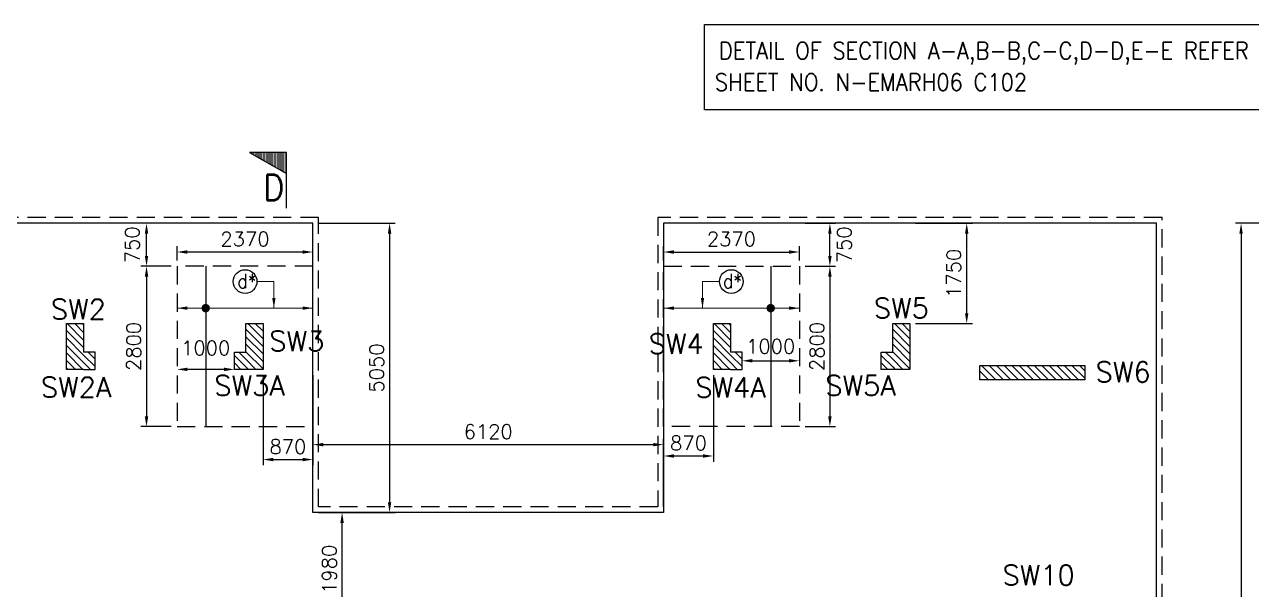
# Model space of a CAD drawing. Extents: x 493682 to 1244665, y -124941 to -2846.
# Drawn here: x 591254 to 612666, y -12705 to -2846 of the extents above; entities that cross this region are included whole.
import ezdxf
from ezdxf.lldxf.tags import DXFTag

# ---------------------------------------------------------------- set-up
doc = ezdxf.new("R2010")
doc.units = 0
doc.header["$MEASUREMENT"] = 0
doc.header["$PDMODE"] = 34
doc.header["$PDSIZE"] = 50
doc.linetypes.add('HIDDEN', pattern=[9.525, 6.35, -3.175])
for name, color, linetype in [('001 TOP VERTICAL STEEL', 183, 'Continuous'), ('001 Y.DIR', 92, 'Continuous'), ('04 FOOTING', 2, 'Continuous'), ('04 NORMAL TEXT', 2, 'Continuous'), ('16 SECT-MKD', 1, 'Continuous'), ('16 SECT-NO', 1, 'Continuous'), ('18 COL. TEXT', 1, 'Continuous'), ('19 COLUMN', 1, 'Continuous'), ('21GRID CIRCLE', 5, 'Continuous'), ('22222', 63, 'Continuous'), ('25 hatch', 8, 'Continuous'), ('26 HT (PCC)', 8, 'Continuous'), ('FRAME', 6, 'Continuous'), ('RENF', 2, 'Continuous'), ('SLAB NOS', 3, 'Continuous')]:
    doc.layers.add(name, color=color, linetype=linetype)
doc.styles.add('ROMAND', font='simplex.shx', dxfattribs={"width": 0.85})
doc.styles.add('ROMANS', font='simplex.shx')
tags = doc.linetypes.add('HIDDEN2', pattern=[0.1875, 0.125, -0.0625]).pattern_tags.tags
tags[6:7] = [DXFTag(74, 4), DXFTag(75, 0), DXFTag(340, '0'), DXFTag(46, 1.0), DXFTag(50, 0.0), DXFTag(44, 0.0), DXFTag(45, 0.0)]
tags[4:5] = [DXFTag(74, 4), DXFTag(75, 0), DXFTag(340, '0'), DXFTag(46, 1.0), DXFTag(50, 0.0), DXFTag(44, 0.0), DXFTag(45, 0.0)]
doc.dimstyles.new('SDU-II', dxfattribs={"dimscale": 100, "dimtxt": 2.5, "dimasz": 1.8, "dimexe": 1, "dimexo": 1, "dimgap": 1, "dimtad": 1, "dimdec": 0, "dimzin": 0, "dimdsep": 46, "dimtxsty": 'ROMANS', "dimcen": 0.09, "dimclrd": 5, "dimclre": 5, "dimclrt": 4, "dimadec": 0, "dimazin": 0, "dimtfac": 1, "dimtdec": 0, "dimtmove": 1, "dimatfit": 3, "dimfxl": 1, "dimtolj": 1, "dimtzin": 0, "dimlwd": 9, "dimlwe": 0, "dimarcsym": 1})
doc.dimstyles.get("Standard").update_dxf_attribs({"dimscale": 100, "dimtxt": 2.5, "dimasz": 1.8, "dimexe": 1, "dimexo": 1, "dimgap": 1, "dimtad": 1, "dimdec": 0, "dimzin": 0, "dimdsep": 46, "dimtxsty": 'ROMANS', "dimcen": 0, "dimclrd": 5, "dimclre": 5, "dimclrt": 4, "dimadec": 0, "dimazin": 0, "dimtfac": 1, "dimtdec": 4, "dimtofl": 0, "dimtmove": 2, "dimatfit": 3, "dimfxl": 1, "dimtolj": 1, "dimtzin": 0, "dimlwe": -1, "dimarcsym": 0})
pattern_1 = [(315, (-18882.915, -74416.34), (65.63609, 65.63609), [])]

# ---------------------------------------------------------------- blocks, each defined once
blk = doc.blocks.new('*D15')
at = {"color": 5, "linetype": 'Continuous', "transparency": 16777216}
for p, q in [((596896, -11364), (596696, -11364)), ((596896, -13344), (596696, -13344))]:
    blk.add_line(p, q, dxfattribs=at)
at = {"color": 5, "linetype": 'Continuous', "lineweight": -2, "transparency": 16777216}
blk.add_line((596796, -13164), (596796, -11544), dxfattribs=at)
at = {"color": 5, "transparency": 16777216}
for points in [[(596826, -11544), (596766, -11544), (596796, -11364)], [(596766, -13164), (596826, -13164), (596796, -13344)]]:
    blk.add_solid(points, dxfattribs=at)
at = {"layer": 'DEFPOINTS', "color": 0, "transparency": 16777216}
for p in [(596796, -11364), (596996, -11364), (596996, -13344)]:
    blk.add_point(p, dxfattribs=at)
at = {"color": 4, "transparency": 16777216, "insert": (596571, -12354), "char_height": 250, "attachment_point": 5, "rotation": 90, "style": 'ROMANS'}
blk.add_mtext('\\A1;1980', dxfattribs=at)
blk = doc.blocks.new('zw$DB44')
at = {"layer": '25 hatch', "linetype": 'Continuous', "ltscale": 5}
h = blk.add_hatch(dxfattribs=at)
h.set_pattern_fill('ANSI31', color=256, scale=29.235733, angle=270, style=0)
h.set_pattern_definition(pattern_1)
h.paths.add_polyline_path([(-150, 0), (150, 0), (150, -800), (-150, -800)])
h = blk.add_hatch(dxfattribs=at)
h.set_pattern_fill('ANSI31', color=256, scale=29.235733, angle=270, style=0)
h.set_pattern_definition(pattern_1)
h.paths.add_polyline_path([(14270, 0), (14570, 0), (14570, -800), (14270, -800)])
h = blk.add_hatch(dxfattribs=at)
h.set_pattern_fill('ANSI31', color=256, scale=29.235733, angle=270, style=0)
h.set_pattern_definition(pattern_1)
h.paths.add_polyline_path([(2980, 0), (3280, 0), (3280, -800), (2980, -800)])
h = blk.add_hatch(dxfattribs=at)
h.set_pattern_fill('ANSI31', color=256, scale=29.235733, angle=270, style=0)
h.set_pattern_definition(pattern_1)
h.paths.add_polyline_path([(11140, 0), (11440, 0), (11440, -800), (11140, -800)])
h = blk.add_hatch(dxfattribs=at)
h.set_pattern_fill('ANSI31', color=256, scale=29.235733, angle=270, style=0)
h.set_pattern_definition(pattern_1)
h.paths.add_polyline_path([(150, -800), (350, -800), (350, -500), (150, -500)])
h = blk.add_hatch(dxfattribs=at)
h.set_pattern_fill('ANSI31', color=256, scale=29.235733, angle=270, style=0)
h.set_pattern_definition(pattern_1)
h.paths.add_polyline_path([(2780, -500), (2980, -500), (2980, -800), (2780, -800)])
h = blk.add_hatch(dxfattribs=at)
h.set_pattern_fill('ANSI31', color=256, scale=29.235733, angle=270, style=0)
h.set_pattern_definition(pattern_1)
h.paths.add_polyline_path([(11440, -800), (11640, -800), (11640, -500), (11440, -500)])
h = blk.add_hatch(dxfattribs=at)
h.set_pattern_fill('ANSI31', color=256, scale=29.235733, angle=270, style=0)
h.set_pattern_definition(pattern_1)
h.paths.add_polyline_path([(14270, -800), (14070, -800), (14070, -500), (14270, -500)])
h = blk.add_hatch(dxfattribs=at)
h.set_pattern_fill('ANSI31', color=256, scale=29.235733, angle=270, style=0)
h.set_pattern_definition(pattern_1)
h.paths.add_polyline_path([(15790, -731), (17620, -731), (17620, -981), (15790, -981)])
at = {"layer": '19 COLUMN'}
for points in [[(150, -800), (-150, -800), (-150, 0), (150, 0), (150, -500)], [(14270, -500), (14270, 0), (14570, 0), (14570, -800), (14270, -800)], [(2980, -500), (2980, 0), (3280, 0), (3280, -800), (2980, -800)], [(11440, -800), (11140, -800), (11140, 0), (11440, 0), (11440, -500)], [(150, -800), (350, -800), (350, -500), (150, -500)], [(2980, -800), (2780, -800), (2780, -500), (2980, -500)], [(11440, -800), (11640, -800), (11640, -500), (11440, -500)], [(14270, -800), (14070, -800), (14070, -500), (14270, -500)]]:
    blk.add_lwpolyline(points, dxfattribs=at)
blk.add_lwpolyline([(15790, -731), (17620, -731), (17620, -981), (15790, -981)], close=True, dxfattribs=at)
blk = doc.blocks.new('*D60')
at = {"color": 5, "linetype": 'Continuous', "transparency": 16777216}
for p, q in [((602406, -6964), (602406, -6716)), ((604776, -6964), (604776, -6716))]:
    blk.add_line(p, q, dxfattribs=at)
at = {"color": 5, "linetype": 'Continuous', "lineweight": -2, "transparency": 16777216}
blk.add_line((602586, -6816), (604596, -6816), dxfattribs=at)
at = {"color": 5, "transparency": 16777216}
for points in [[(602586, -6786), (602586, -6846), (602406, -6816)], [(604596, -6846), (604596, -6786), (604776, -6816)]]:
    blk.add_solid(points, dxfattribs=at)
at = {"layer": 'DEFPOINTS', "color": 0, "transparency": 16777216}
for p in [(604776, -6816), (602406, -7064), (604776, -7064)]:
    blk.add_point(p, dxfattribs=at)
at = {"color": 4, "transparency": 16777216, "insert": (603591, -6591), "char_height": 250, "attachment_point": 5, "style": 'ROMANS'}
blk.add_mtext('\\A1;2370', dxfattribs=at)
blk = doc.blocks.new('*D61')
at = {"color": 5, "linetype": 'Continuous', "transparency": 16777216}
for p, q in [((604876, -7064), (605409, -7064)), ((604876, -9864), (605409, -9864))]:
    blk.add_line(p, q, dxfattribs=at)
at = {"color": 5, "linetype": 'Continuous', "lineweight": -2, "transparency": 16777216}
blk.add_line((605309, -7244), (605309, -9684), dxfattribs=at)
at = {"color": 5, "transparency": 16777216}
for points in [[(605339, -7244), (605279, -7244), (605309, -7064)], [(605279, -9684), (605339, -9684), (605309, -9864)]]:
    blk.add_solid(points, dxfattribs=at)
at = {"layer": 'DEFPOINTS', "color": 0, "transparency": 16777216}
for p in [(604776, -7064), (604776, -9864), (605309, -9864)]:
    blk.add_point(p, dxfattribs=at)
at = {"color": 4, "transparency": 16777216, "insert": (605084, -8464), "char_height": 250, "attachment_point": 5, "rotation": 90, "style": 'ROMANS'}
blk.add_mtext('\\A1;2800', dxfattribs=at)
blk = doc.blocks.new('*D62')
at = {"color": 5, "linetype": 'Continuous', "transparency": 16777216}
for p, q in [((593916, -6964), (593916, -6716)), ((596286, -6964), (596286, -6716))]:
    blk.add_line(p, q, dxfattribs=at)
at = {"color": 5, "linetype": 'Continuous', "lineweight": -2, "transparency": 16777216}
blk.add_line((596106, -6816), (594096, -6816), dxfattribs=at)
at = {"color": 5, "transparency": 16777216}
for points in [[(594096, -6786), (594096, -6846), (593916, -6816)], [(596106, -6846), (596106, -6786), (596286, -6816)]]:
    blk.add_solid(points, dxfattribs=at)
at = {"layer": 'DEFPOINTS', "color": 0, "transparency": 16777216}
for p in [(593916, -6816), (593916, -7064), (596286, -7064)]:
    blk.add_point(p, dxfattribs=at)
at = {"color": 4, "transparency": 16777216, "insert": (595101, -6591), "char_height": 250, "attachment_point": 5, "style": 'ROMANS'}
blk.add_mtext('\\A1;2370', dxfattribs=at)
blk = doc.blocks.new('*D63')
at = {"color": 5, "linetype": 'Continuous', "transparency": 16777216}
for p, q in [((593816, -7064), (593283, -7064)), ((593816, -9864), (593283, -9864))]:
    blk.add_line(p, q, dxfattribs=at)
at = {"color": 5, "linetype": 'Continuous', "lineweight": -2, "transparency": 16777216}
blk.add_line((593383, -7244), (593383, -9684), dxfattribs=at)
at = {"color": 5, "transparency": 16777216}
for points in [[(593413, -7244), (593353, -7244), (593383, -7064)], [(593353, -9684), (593413, -9684), (593383, -9864)]]:
    blk.add_solid(points, dxfattribs=at)
at = {"layer": 'DEFPOINTS', "color": 0, "transparency": 16777216}
for p in [(593916, -7064), (593383, -9864), (593916, -9864)]:
    blk.add_point(p, dxfattribs=at)
at = {"color": 4, "transparency": 16777216, "insert": (593158, -8464), "char_height": 250, "attachment_point": 5, "rotation": 90, "style": 'ROMANS'}
blk.add_mtext('\\A1;2800', dxfattribs=at)
blk = doc.blocks.new('*D162')
at = {"layer": '22222', "color": 5, "transparency": 16777216}
for p, q in [((614107, -6314), (612385, -6314)), ((614107, -56084), (612385, -56084))]:
    blk.add_line(p, q, dxfattribs=at)
at = {"layer": '22222', "color": 5, "lineweight": -2, "transparency": 16777216}
blk.add_line((612485, -6494), (612485, -55904), dxfattribs=at)
at = {"layer": '22222', "color": 5, "transparency": 16777216}
for points in [[(612515, -6494), (612455, -6494), (612485, -6314)], [(612455, -55904), (612515, -55904), (612485, -56084)]]:
    blk.add_solid(points, dxfattribs=at)
at = {"layer": 'DEFPOINTS', "color": 0, "transparency": 16777216}
for p in [(614207, -6314), (612485, -56084), (614207, -56084)]:
    blk.add_point(p, dxfattribs=at)
at = {"layer": '22222', "color": 4, "transparency": 16777216, "insert": (612260, -31199), "char_height": 250, "attachment_point": 5, "rotation": 90, "style": 'ROMANS'}
blk.add_mtext('\\A1;49770', dxfattribs=at)
blk = doc.blocks.new('*D251')
at = {"color": 5, "transparency": 16777216}
for p, q in [((593916, -8764), (593916, -8764)), ((594916, -8764), (594916, -8764))]:
    blk.add_line(p, q, dxfattribs=at)
at = {"color": 5, "lineweight": -2, "transparency": 16777216}
blk.add_line((594736, -8864), (594096, -8864), dxfattribs=at)
at = {"color": 5, "transparency": 16777216}
for points in [[(594096, -8834), (594096, -8894), (593916, -8864)], [(594736, -8894), (594736, -8834), (594916, -8864)]]:
    blk.add_solid(points, dxfattribs=at)
at = {"layer": 'DEFPOINTS', "color": 0, "transparency": 16777216}
for p in [(593916, -8864), (593916, -8864), (594916, -8864)]:
    blk.add_point(p, dxfattribs=at)
at = {"color": 4, "transparency": 16777216, "insert": (594416, -8489), "char_height": 250, "attachment_point": 5, "style": 'ROMANS'}
blk.add_mtext('\\A1;1000', dxfattribs=at)
blk = doc.blocks.new('*D252')
at = {"color": 5, "transparency": 16777216}
for p, q in [((603776, -8614), (603776, -8614)), ((604776, -8614), (604776, -8614))]:
    blk.add_line(p, q, dxfattribs=at)
at = {"color": 5, "lineweight": -2, "transparency": 16777216}
blk.add_line((603956, -8714), (604596, -8714), dxfattribs=at)
at = {"color": 5, "transparency": 16777216}
for points in [[(603956, -8684), (603956, -8744), (603776, -8714)], [(604596, -8744), (604596, -8684), (604776, -8714)]]:
    blk.add_solid(points, dxfattribs=at)
at = {"layer": 'DEFPOINTS', "color": 0, "transparency": 16777216}
for p in [(603776, -8714), (604776, -8714), (604776, -8714)]:
    blk.add_point(p, dxfattribs=at)
at = {"color": 4, "transparency": 16777216, "insert": (604276, -8464), "char_height": 250, "attachment_point": 5, "style": 'ROMANS'}
blk.add_mtext('\\A1;1000', dxfattribs=at)
blk = doc.blocks.new('*D307')
at = {"color": 5, "transparency": 16777216}
for p, q in [((595416, -8964), (595416, -10538)), ((596286, -8964), (596286, -10538))]:
    blk.add_line(p, q, dxfattribs=at)
at = {"color": 5, "lineweight": -2, "transparency": 16777216}
blk.add_line((595596, -10438), (596106, -10438), dxfattribs=at)
at = {"color": 5, "transparency": 16777216}
for points in [[(595596, -10408), (595596, -10468), (595416, -10438)], [(596106, -10468), (596106, -10408), (596286, -10438)]]:
    blk.add_solid(points, dxfattribs=at)
at = {"layer": 'DEFPOINTS', "color": 0, "transparency": 16777216}
for p in [(595416, -8864), (596286, -8864), (596286, -10438)]:
    blk.add_point(p, dxfattribs=at)
at = {"color": 4, "transparency": 16777216, "insert": (595851, -10213), "char_height": 250, "attachment_point": 5, "style": 'ROMANS'}
blk.add_mtext('\\A1;870', dxfattribs=at)
blk = doc.blocks.new('*D308')
at = {"color": 5, "transparency": 16777216}
for p, q in [((593816, -6314), (593283, -6314)), ((593816, -7064), (593283, -7064))]:
    blk.add_line(p, q, dxfattribs=at)
at = {"color": 5, "lineweight": -2, "transparency": 16777216}
blk.add_line((593383, -6884), (593383, -6494), dxfattribs=at)
at = {"color": 5, "transparency": 16777216}
for points in [[(593413, -6494), (593353, -6494), (593383, -6314)], [(593353, -6884), (593413, -6884), (593383, -7064)]]:
    blk.add_solid(points, dxfattribs=at)
at = {"layer": 'DEFPOINTS', "color": 0, "transparency": 16777216}
for p in [(593383, -6314), (593916, -6314), (593916, -7064)]:
    blk.add_point(p, dxfattribs=at)
at = {"color": 4, "transparency": 16777216, "insert": (593133, -6689), "char_height": 250, "attachment_point": 5, "rotation": 90, "style": 'ROMANS'}
blk.add_mtext('\\A1;750', dxfattribs=at)
blk = doc.blocks.new('*D309')
at = {"color": 5, "transparency": 16777216}
for p, q in [((604876, -6314), (605409, -6314)), ((604876, -7064), (605409, -7064))]:
    blk.add_line(p, q, dxfattribs=at)
at = {"color": 5, "lineweight": -2, "transparency": 16777216}
blk.add_line((605309, -6884), (605309, -6494), dxfattribs=at)
at = {"color": 5, "transparency": 16777216}
for points in [[(605339, -6494), (605279, -6494), (605309, -6314)], [(605279, -6884), (605339, -6884), (605309, -7064)]]:
    blk.add_solid(points, dxfattribs=at)
at = {"layer": 'DEFPOINTS', "color": 0, "transparency": 16777216}
for p in [(604776, -6314), (605309, -6314), (604776, -7064)]:
    blk.add_point(p, dxfattribs=at)
at = {"color": 4, "transparency": 16777216, "insert": (605559, -6689), "char_height": 250, "attachment_point": 5, "rotation": 90, "style": 'ROMANS'}
blk.add_mtext('\\A1;750', dxfattribs=at)
blk = doc.blocks.new('*D310')
at = {"color": 5, "transparency": 16777216}
for p, q in [((602406, -8964), (602406, -10476)), ((603276, -8964), (603276, -10476))]:
    blk.add_line(p, q, dxfattribs=at)
at = {"color": 5, "lineweight": -2, "transparency": 16777216}
blk.add_line((603096, -10376), (602586, -10376), dxfattribs=at)
at = {"color": 5, "transparency": 16777216}
for points in [[(602586, -10346), (602586, -10406), (602406, -10376)], [(603096, -10406), (603096, -10346), (603276, -10376)]]:
    blk.add_solid(points, dxfattribs=at)
at = {"layer": 'DEFPOINTS', "color": 0, "transparency": 16777216}
for p in [(602406, -8864), (603276, -8864), (602406, -10376)]:
    blk.add_point(p, dxfattribs=at)
at = {"color": 4, "transparency": 16777216, "insert": (602841, -10151), "char_height": 250, "attachment_point": 5, "style": 'ROMANS'}
blk.add_mtext('\\A1;870', dxfattribs=at)
blk = doc.blocks.new('*D330')
at = {"layer": '22222', "color": 5, "transparency": 16777216}
for p, q in [((596386, -6314), (597725, -6314)), ((596386, -11364), (597725, -11364))]:
    blk.add_line(p, q, dxfattribs=at)
at = {"layer": '22222', "color": 5, "lineweight": -2, "transparency": 16777216}
blk.add_line((597625, -6494), (597625, -11184), dxfattribs=at)
at = {"layer": '22222', "color": 5, "transparency": 16777216}
for points in [[(597655, -6494), (597595, -6494), (597625, -6314)], [(597595, -11184), (597655, -11184), (597625, -11364)]]:
    blk.add_solid(points, dxfattribs=at)
at = {"layer": 'DEFPOINTS', "color": 0, "transparency": 16777216}
for p in [(596286, -6314), (596286, -11364), (597625, -11364)]:
    blk.add_point(p, dxfattribs=at)
at = {"layer": '22222', "color": 4, "transparency": 16777216, "insert": (597400, -8839), "char_height": 250, "attachment_point": 5, "rotation": 90, "style": 'ROMANS'}
blk.add_mtext('\\A1;5050', dxfattribs=at)
blk = doc.blocks.new('*D329')
at = {"color": 5, "transparency": 16777216}
for p, q in [((596286, -11264), (596286, -10078)), ((602406, -11264), (602406, -10078))]:
    blk.add_line(p, q, dxfattribs=at)
at = {"color": 5, "lineweight": -2, "transparency": 16777216}
blk.add_line((596466, -10178), (602226, -10178), dxfattribs=at)
at = {"color": 5, "transparency": 16777216}
for points in [[(596466, -10148), (596466, -10208), (596286, -10178)], [(602226, -10208), (602226, -10148), (602406, -10178)]]:
    blk.add_solid(points, dxfattribs=at)
at = {"layer": 'DEFPOINTS', "color": 0, "transparency": 16777216}
for p in [(602406, -10178), (596286, -11364), (602406, -11364)]:
    blk.add_point(p, dxfattribs=at)
at = {"color": 4, "transparency": 16777216, "insert": (599346, -9953), "char_height": 250, "attachment_point": 5, "style": 'ROMANS'}
blk.add_mtext('\\A1;6120', dxfattribs=at)
blk = doc.blocks.new('*D337')
at = {"color": 5, "transparency": 16777216}
for p, q in [((606806, -6314), (607797, -6314)), ((606806, -8064), (607797, -8064))]:
    blk.add_line(p, q, dxfattribs=at)
at = {"color": 5, "lineweight": -2, "transparency": 16777216}
blk.add_line((607697, -7884), (607697, -6494), dxfattribs=at)
at = {"color": 5, "transparency": 16777216}
for points in [[(607727, -6494), (607667, -6494), (607697, -6314)], [(607667, -7884), (607727, -7884), (607697, -8064)]]:
    blk.add_solid(points, dxfattribs=at)
at = {"layer": 'DEFPOINTS', "color": 0, "transparency": 16777216}
for p in [(606706, -6314), (607697, -6314), (606706, -8064)]:
    blk.add_point(p, dxfattribs=at)
at = {"color": 4, "transparency": 16777216, "insert": (607472, -7189), "char_height": 250, "attachment_point": 5, "rotation": 90, "style": 'ROMANS'}
blk.add_mtext('\\A1;1750', dxfattribs=at)

msp = doc.modelspace()

# ---------------------------------------------------------------- hatches: boundary and pattern name
at = {"layer": '16 SECT-MKD'}
h = msp.add_hatch(dxfattribs=at)
h.set_pattern_fill('SQDOTS', color=1, scale=19.2, angle=180, style=0)
h.set_pattern_definition([(180, (628361.36, -86376.788), (-5e-15, 19.2), [0, -19.2])])
h.paths.add_polyline_path([(595823.3, -5078), (595823.3, -5447.8), (595182.7, -5078)])

# ---------------------------------------------------------------- linework, layer by layer
at = {"layer": '001 TOP VERTICAL STEEL', "color": 183, "linetype": 'HIDDEN', "ltscale": 50, "elevation": 0}
for points in [[(596286.2, -7064), (593916.1, -7064), (593916.1, -9864), (596286.2, -9864)], [(602406, -7064), (604776.1, -7064), (604776.1, -9864), (602406, -9864)]]:
    msp.add_lwpolyline(points, close=True, dxfattribs=at)
at = {"layer": '001 Y.DIR'}
for p, q in [((594415.7, -7064, 0), (594415.7, -9864, 0)), ((604276.4, -7064, 0), (604276.4, -9864, 0))]:
    msp.add_line(p, q, dxfattribs=at)
at = {"layer": '04 FOOTING', "linetype": 'Continuous', "ltscale": 1500, "elevation": 0}
msp.add_lwpolyline([(587686.2, -56084.2), (587862.2, -56183.8), (588119.1, -56320.9), (588719.9, -56605.6), (589246.9, -56825.5), (589932.4, -57084.3), (590699.3, -57274.4), (591549.6, -57426.5), (592144.3, -57505.6), (592672.7, -57559.5), (593086.6, -57594), (597241.2, -57594), (597240.8, -53644), (601451, -53644), (601451, -57594), (611006.4, -57594), (611006.4, -6314), (602406, -6314), (602406, -11364), (596286.2, -11364), (596286.2, -6314), (587686.2, -6314)], close=True, dxfattribs=at)
at = {"layer": '16 SECT-MKD', "color": 1, "elevation": 280511.7}
msp.add_lwpolyline([(595823.3, -5837.2), (595823.3, -5078), (595182.7, -5078), (595823.3, -5447.8)], dxfattribs=at)
at = {"layer": '16 SECT-MKD', "color": 1}
msp.add_lwpolyline([(595823.3, -6048), (595823.3, -5078), (595182.7, -5078), (595823.3, -5447.8)], dxfattribs=at)
at = {"layer": '21GRID CIRCLE', "color": 5}
for centre in [(595103.5, -7331.3), (603588.7, -7331.3)]:
    msp.add_circle(centre, 206.4, dxfattribs=at)
at = {"layer": '26 HT (PCC)', "linetype": 'HIDDEN', "ltscale": 50, "elevation": 0}
msp.add_lwpolyline([(587586.2, -56142.6), (587814.1, -56271.4), (588074.2, -56410.2), (588679.2, -56696.9), (589210, -56918.4), (589902.6, -57180), (590678.5, -57372.3), (591534.2, -57525.3), (592132.6, -57604.9), (592663.5, -57659.1), (593082.4, -57694), (597341.2, -57694), (597340.8, -53744), (601351, -53744), (601351, -57694), (611106.4, -57694), (611106.4, -6214), (602306, -6214), (602306, -11264), (596386.2, -11264), (596386.2, -6214), (587586.2, -6214)], close=True, dxfattribs=at)
at = {"layer": 'FRAME', "color": 5, "elevation": -46178892832}
msp.add_lwpolyline([(603119.5, -2846.1), (614076.5, -2846.1), (614076.5, -4333.4), (603119.5, -4333.4)], close=True, dxfattribs=at)
at = {"layer": 'RENF', "linetype": 'HIDDEN2', "ltscale": 10, "const_width": 73.3, "elevation": 0}
for points in [[(594448.8, -7779.9, -1), (594382.7, -7811.5, -1)], [(604243.4, -7779.9, 1), (604309.4, -7811.5, 1)]]:
    msp.add_lwpolyline(points, format="xyb", close=True, dxfattribs=at)

# ---------------------------------------------------------------- block references
at = {"color": 1, "linetype": 'Continuous', "lineweight": 158}
msp.add_blockref('zw$DB44', (592136.1, -8064, 0), dxfattribs=at)

# ---------------------------------------------------------------- texts
at = {"layer": '04 NORMAL TEXT', "color": 4, "style": 'ROMANS', "width": 0.9}
for p in [(594967.7, -7449.6), (603440.9, -7449.6, -28103551530.3)]:
    msp.add_text('d*', height=250, dxfattribs=at).set_placement(p)
at = {"layer": '16 SECT-NO', "color": 1, "style": 'ROMAND', "width": 0.9}
msp.add_text('D', height=450, dxfattribs=at).set_placement((595421.9, -5915.9))
at = {"layer": '18 COL. TEXT', "style": 'ROMANS'}
for s, p in [('SW2', (591714.2, -7990.7, 0)), ('SW5', (606076.6, -7969.5, 0)), ('SW3', (595526.4, -8544.9, 0)), ('SW4', (602145.4, -8592.4, 0)), ('SW6', (609945.8, -9084.7, 0)), ('SW6', (609945.8, -9084.7, 0)), ('SW3A', (594566, -9322.6, 0)), ('SW5A', (605229.1, -9322.6, 0)), ('SW2A', (591539.7, -9351.6, 0)), ('SW4A', (602959.8, -9354.7, 0)), ('SW10', (608321, -12631.2, 0))]:
    msp.add_text(s, height=350, dxfattribs=at).set_placement(p)
at = {"layer": 'SLAB NOS', "color": 1, "linetype": 'Continuous', "style": 'ROMANS', "width": 0.9}
for s, p in [('DETAIL OF SECTION A-A,B-B,C-C,D-D,E-E REFER', (603373.9, -3451.1, -46178892832)), (' SHEET NO. N-EMARH06 C102', (603117.4, -4001.2, -46178892832))]:
    msp.add_text(s, height=300, dxfattribs=at).set_placement(p)

# ---------------------------------------------------------------- dimensions: what is measured, and where the dimension line sits
at = {"color": 63}
for base, p1, p2, picture, middle in [((593383.5, -6314), (593916.1, -7064), (593916.1, -6314), '*D308', (593133.5, -6689)), ((605308.7, -6314), (604776.1, -7064), (604776.1, -6314), '*D309', (605558.7, -6689))]:
    dim = msp.add_linear_dim(base=base, p1=p1, p2=p2, angle=90, dimstyle='Standard', override={"dimtdec": 0}, dxfattribs=at)
    dim.commit()
    dim.dimension.update_dxf_attribs({"geometry": picture, "text_midpoint": middle, "dimtype": 160})
dim = msp.add_linear_dim(base=(607696.7, -6314), p1=(606706.5, -8064, 0), p2=(606706.4, -6314, 0), angle=90, dimstyle='Standard', override={"dimtdec": 0})
dim.commit()
dim.dimension.update_dxf_attribs({"geometry": '*D337', "text_midpoint": (607471.7, -7189)})
at = {"color": 3, "linetype": 'Continuous'}
for p1, p2, distance, picture, middle in [((596286.2, -7064, 0), (593916.1, -7064, 0), -248.1, '*D62', (595101.1, -6590.9)), ((602406, -7064, 0), (604776.1, -7064, 0), 248.1, '*D60', (603591, -6590.9)), ((593916.1, -7064, 0), (593916.1, -9864, 0), -532.6, '*D63', (593158.5, -8464)), ((604776.1, -7064, 0), (604776.1, -9864, 0), 532.6, '*D61', (605083.7, -8464))]:
    dim = msp.add_aligned_dim(p1=p1, p2=p2, distance=distance, dimstyle='Standard', override={"dimtdec": 0}, dxfattribs=at)
    dim.commit()
    dim.dimension.update_dxf_attribs({"geometry": picture, "text_midpoint": middle})
at = {"color": 63}
for base, p1, p2, picture, middle in [((593916.1, -8864), (594916.1, -8864, 0), (593916.1, -8864, 0), '*D251', (594416.1, -8489)), ((596286.2, -10437.6), (595416.1, -8864, 0), (596286.2, -8864, 0), '*D307', (595851.1, -10212.6)), ((602406, -10375.7), (603276.1, -8864, 0), (602406, -8864, 0), '*D310', (602841, -10150.7)), ((602406, -10178.4), (596286.2, -11364), (602406, -11364), '*D329', (599346.1, -9953.4))]:
    dim = msp.add_linear_dim(base=base, p1=p1, p2=p2, dimstyle='Standard', override={"dimtdec": 0}, dxfattribs=at)
    dim.commit()
    dim.dimension.update_dxf_attribs({"geometry": picture, "text_midpoint": middle})
dim = msp.add_linear_dim(base=(604776.1, -8714), p1=(603776.1, -8714, 0), p2=(604776.1, -8714, 0), dimstyle='Standard', override={"dimtdec": 0}, dxfattribs=at)
dim.commit()
dim.dimension.update_dxf_attribs({"geometry": '*D252', "text_midpoint": (604276.4, -8464), "dimtype": 160})
at = {"color": 3, "linetype": 'Continuous'}
dim = msp.add_linear_dim(base=(596796.2, -11364), p1=(596996.1, -13344, 0), p2=(596996.1, -11364), angle=90, dimstyle='Standard', override={"dimtdec": 0}, dxfattribs=at)
dim.commit()
dim.dimension.update_dxf_attribs({"geometry": '*D15', "text_midpoint": (596571.2, -12354)})
at = {"layer": '22222', "color": 63}
for base, p1, p2, picture, middle in [((597625.1, -11364), (596286.2, -6314), (596286.2, -11364), '*D330', (597400.1, -8839)), ((612485, -56084.2), (614207.1, -6314), (614207.1, -56084.2), '*D162', (612260, -31199.1))]:
    dim = msp.add_linear_dim(base=base, p1=p1, p2=p2, angle=90, dimstyle='Standard', override={"dimtdec": 0}, dxfattribs=at)
    dim.commit()
    dim.dimension.update_dxf_attribs({"geometry": picture, "text_midpoint": middle})

# ---------------------------------------------------------------- leaders
at = {"color": 7}
for points in [[(595605.9, -7795.7), (595605.9, -7331.3), (595309.8, -7331.3)], [(603086.2, -7795.7), (603086.2, -7331.3), (603382.3, -7331.3)], [(596286.2, -7795.7, 0), (593916.1, -7795.7, 0)], [(593916.1, -7795.7, 0), (596286.2, -7795.7, 0)], [(602406, -7795.7, 0), (604776.1, -7795.7, 0)], [(604776.1, -7795.7, 0), (602406, -7795.7, 0)]]:
    msp.add_leader(points, dimstyle='SDU-II', override={"dimgap": 1, "dimtad": 0}, dxfattribs=at)

doc.saveas('drawing.dxf')
